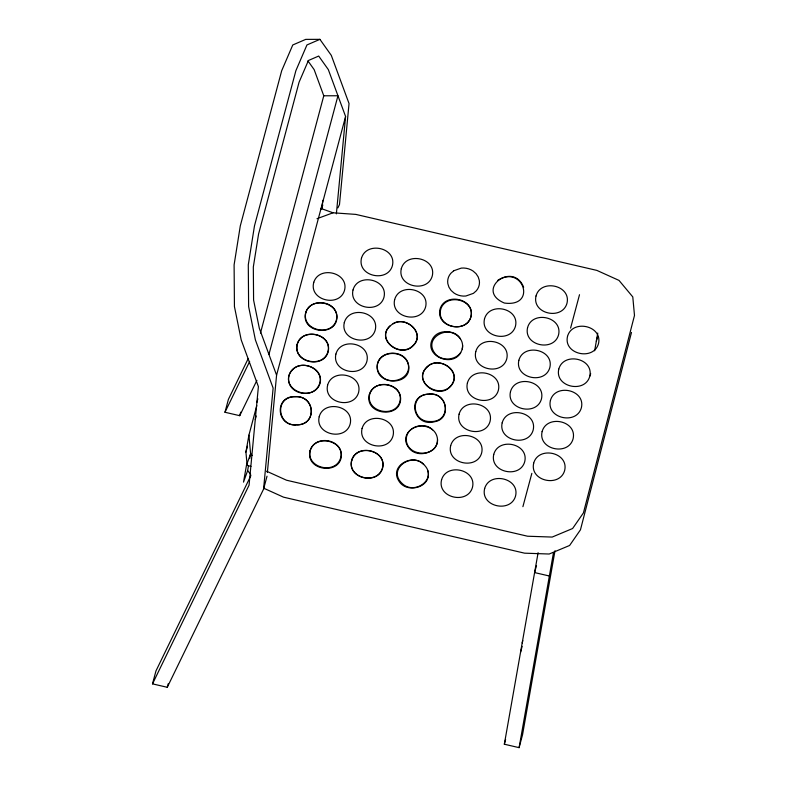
<?xml version="1.0" encoding="UTF-8"?>
<svg xmlns="http://www.w3.org/2000/svg" width="787" height="787" viewBox="0 0 787 787"><rect width="100%" height="100%" fill="white"/><g stroke="black" fill="none" stroke-linecap="round" stroke-linejoin="round"><path stroke-width="1.18" d="M250.905 475.555L155.964 670.927L152.511 683.864L167.267 687.297L263.566 489.13L273.128 388.089L255.391 339.905L248.623 306.566L248.289 264.825L254.476 225.879L295.882 70.673L306.94 44.957L319.906 39.35L331.297 55.365L349.035 103.55L339.482 204.59L337.879 207.876M267.364 472.544L276.581 375.163L345.591 116.486L328.327 69.6L318.696 56.054L308.415 60.501L299.06 82.251L258.569 234.044L253.325 266.98L253.591 300.073L259.317 328.268L276.581 375.163M321.981 208.762L322.778 200.351M336.374 213.877L345.591 116.486M462.235 349.005C465.894 332.901 440.612 325.12 432.712 338.656C423.239 355.409 451.935 368.129 460.769 352.645M437.523 439.638C437.592 457.896 406.928 457.395 406.269 439.658C406.19 423.209 432.23 421.34 436.864 436.067C441.969 452.397 416.244 460.316 408.119 446.8C398.074 432.033 421.625 418.359 432.614 429.879M247.088 464.861L245.918 452.102L248.908 435.152L256.798 405.571M248.908 435.152L250.61 453.715L246.498 465.186L243.508 482.136L247.62 470.665L248.476 465.815M249.754 458.555L250.61 453.715L252.135 455.545M554.992 550.752L522.548 734.714L519.095 747.65L504.339 744.217L538.111 552.681M519.095 747.65L553.497 552.592M590.22 375.842L590.644 373.451M594.638 350.786L597.766 333.049M631.499 332.419L580.452 529.828L569.621 545.47L549.178 554.018L524.585 553.172L283.527 497.168L263.596 488.156M256.887 380.387L239.73 415.684L224.974 412.26L228.417 399.324L248.269 358.488M260.467 333.098L323.772 95.788L314.151 69.62L307.953 60.914M167.267 687.297L168.211 683.765M239.73 415.684L240.674 412.162M268.947 354.435L337.957 95.758L323.772 95.788M256.906 402.344L257.841 398.812M245.918 452.102L247.502 446.19M255.273 419.52L256.218 415.989M263.566 489.13L267.019 476.194M531.845 473.351L522.902 506.671M570.595 328.081L579.507 294.712M536.488 565.519L534.609 572.582L549.365 576.005M596.32 341.243L597.579 336.541M522.194 642.969L522.824 640.618M520.561 652.226L522.135 646.353M504.339 744.217L505.598 739.514M320.683 209.47L322.827 205.053M224.974 412.26L249.646 361.479M152.511 683.864L249.066 485.176L258.392 386.614L241.206 339.925L234.437 306.586L234.103 264.855L240.291 225.908L281.697 70.702L292.764 44.977L305.72 39.38L319.906 39.35M427.125 366.89C411.985 380.387 437.454 400.229 449.967 386.958C464.212 373.353 439.559 354.337 427.125 366.89C411.227 382.826 441.733 400.878 452.23 383.918C460.995 369.3 438.359 356.137 427.371 366.722M389.988 325.916C375.232 339.581 400.603 359 413.018 345.857C426.81 332.862 404.154 314.023 391.414 324.923C374.13 337.928 399.511 358.911 412.87 345.7C425.983 333.727 406.328 315.253 393.087 323.782M497.522 280.516C523.07 263.852 537.551 307.569 504.369 303.044C474.227 290.305 512.888 260.31 523.65 287.245M316.994 218.697L333.049 212.795L355.822 214.398L596.88 270.403L619.025 280.418L632.787 296.915L634.489 315.469L583.433 512.878L572.611 528.52L552.169 537.068L527.575 536.222L286.517 480.218L266.586 471.206M429.554 394.12C405.561 394.169 413.195 427.833 434.67 421.724C452.427 418.645 446.485 391.956 429.574 394.12C449.505 393.008 451.226 422.383 430.469 421.527C411.473 422.314 409.407 394.002 429.259 394.149M296.473 424.872C316.984 425.423 315.735 395.694 295.41 396.569C274.397 395.763 275.814 425.787 296.079 424.901C277.457 426.259 273.866 396.363 295.45 396.776C315.085 395.595 317.397 424.832 296.965 424.813M246.498 465.186L250.964 466.445M320.988 208.476L333.049 212.795M423.701 464.438C411.227 451.856 387.125 469.377 402.039 483.356C414.513 495.938 438.615 478.417 423.701 464.438C412.968 452.741 389.142 465.855 398.763 480.837C406.613 494.462 432.594 487.232 427.774 470.626M460.306 338.705C451.492 323.772 423.573 336.246 434.188 352.379C441.359 363.683 462.845 359.905 462.628 345.493M247.62 470.665L250.679 474.325M440.543 309.98C436.775 327.726 466.74 333.737 471.049 316.492C475.014 298.43 444.724 291.957 439.963 309.36C435.713 327.471 466.229 334.052 470.96 316.561C475.004 298.794 444.803 292.725 440.543 309.98M288.534 379.619C289.36 395.92 316.079 398.724 320.171 382.866C323.644 366.653 298.44 358.606 290.354 372.251C280.88 389.004 309.576 401.724 318.41 386.24C327.126 371.149 303.408 358.183 292.646 369.693A19.547 15.425 10 0 0 288.534 379.619M297.181 344.539C292.941 362.61 323.447 369.182 328.179 351.74C332.409 333.816 302.356 326.802 297.27 344.067C292.705 362 322.965 368.936 327.953 351.7C332.537 333.609 301.815 327.126 297.181 344.539M305.563 313.128C300.86 333.295 337.043 337.407 336.964 316.689C336.383 300.191 309.803 297.348 305.563 313.128M319.178 416.766C314.938 434.837 345.444 441.409 350.176 423.967C354.416 405.885 323.91 399.324 319.178 416.766M327.608 385.187C323.359 403.269 353.875 409.83 358.597 392.388C362.846 374.317 332.33 367.745 327.608 385.187M335.901 354.081C331.661 372.153 362.168 378.724 366.899 361.282C371.139 343.201 340.633 336.639 335.901 354.081M344.283 322.67C340.033 340.751 370.549 347.313 375.271 329.871C379.521 311.8 349.005 305.228 344.283 322.67M353.009 289.98C348.759 308.061 379.275 314.623 383.997 297.181C388.247 279.11 357.731 272.538 353.009 289.98M361.44 258.362C357.2 276.434 387.706 282.995 392.428 265.553C396.678 247.482 366.171 240.92 361.44 258.362M369.241 394.867C364.538 415.024 400.721 419.146 400.642 398.429C400.022 382.58 374.582 378.94 369.762 394.071C365.06 411.67 394.759 418.743 399.845 401.862C404.548 383.83 373.766 377.553 369.241 394.867M377.544 363.751C372.841 386.535 414.277 386.988 408.266 363.683C403.839 348.336 377.022 350.117 377.189 366.831A17.029 13.438 10 0 0 381.665 376.294C391.07 386.161 412.093 378.291 408.099 363.702C403.918 350.205 381.449 349.881 377.544 363.751M394.641 299.66C390.391 317.732 420.907 324.303 425.629 306.861C429.879 288.78 399.363 282.218 394.641 299.66M401.291 268.721C397.051 286.793 427.557 293.354 432.279 275.912C436.529 257.841 406.023 251.269 401.291 268.721M450.666 445.727C446.416 463.799 476.932 470.37 481.654 452.928C485.904 434.847 455.388 428.285 450.666 445.727M459.087 414.149C454.847 432.23 485.353 438.792 490.075 421.35C494.325 403.278 463.818 396.707 459.087 414.149M467.389 383.043C463.14 401.114 493.656 407.686 498.378 390.244C502.627 372.162 472.111 365.601 467.389 383.043M475.771 351.641C471.521 369.713 502.037 376.275 506.759 358.833C511.009 340.761 480.493 334.2 475.771 351.641M484.487 318.951C480.247 337.023 510.753 343.585 515.475 326.143C519.725 308.071 489.209 301.5 484.487 318.951M493.754 454.394C489.504 472.466 520.02 479.037 524.742 461.595C528.992 443.514 498.476 436.952 493.754 454.394M502.175 422.826C497.935 440.897 528.441 447.459 533.173 430.017C537.413 411.945 506.907 405.374 502.175 422.826M510.478 391.71C506.228 409.791 536.744 416.353 541.466 398.911C545.716 380.829 515.2 374.268 510.478 391.71M518.859 360.308C514.609 378.38 545.125 384.951 549.847 367.499C554.097 349.428 523.581 342.866 518.859 360.308M527.575 327.618C523.335 345.69 553.841 352.251 558.563 334.809C562.813 316.738 532.307 310.176 527.575 327.618M536.016 295.991C531.766 314.062 562.282 320.634 567.004 303.192C571.254 285.11 540.738 278.549 536.016 295.991M533.684 463.189C529.435 481.27 559.951 487.832 564.673 470.39C568.922 452.318 538.406 445.747 533.684 463.189M542.105 431.62C537.855 449.692 568.371 456.263 573.093 438.821C577.343 420.74 546.827 414.178 542.105 431.62M550.408 400.504C546.158 418.586 576.674 425.147 581.396 407.705C585.646 389.634 555.13 383.062 550.408 400.504M558.78 369.103C554.54 387.174 585.046 393.746 589.778 376.304C594.018 358.223 563.512 351.661 558.78 369.103M567.506 336.413C563.256 354.484 593.772 361.056 598.494 343.614C602.744 325.533 572.228 318.971 567.506 336.413M362.079 428.472C357.692 446.534 388.178 453.263 393.018 435.87C397.405 417.808 366.929 411.08 362.079 428.472M310.117 450.774C304.903 470.862 340.997 475.653 341.43 454.994C341.184 439.008 315.774 434.827 310.432 449.8C305.071 467.439 334.819 475.279 340.466 458.487C345.857 440.494 315.036 433.568 310.117 450.774M351.75 460.444C347.028 478.466 377.426 485.589 382.551 468.295C387.253 450.361 357.15 442.884 351.72 460.07C346.713 478.024 377.012 485.481 382.374 468.304C387.401 450.262 356.816 443.16 351.75 460.444M441.596 479.736C436.874 497.758 467.271 504.87 472.407 487.586C477.129 469.564 446.731 462.441 441.596 479.736M484.684 488.402C479.962 506.425 510.369 513.547 515.495 496.253C520.217 478.23 489.819 471.108 484.684 488.402M305.868 312.429C301.155 330.255 331.229 337.348 336.334 320.25C340.928 302.611 311.052 295.735 305.868 312.429M313.797 282.267C308.652 300.221 338.941 307.835 344.421 290.688C349.566 272.735 319.276 265.121 313.797 282.267M453.725 270.767L450.823 273.315A19.695 15.543 10 0 0 447.823 283.645L448.944 287.206L451.059 290.413L454.03 293.049A14.402 11.362 10 0 0 465.835 296.02L473.41 293.354L476.312 290.806A19.695 15.543 10 0 0 479.313 280.467L478.191 276.906L476.076 273.699L473.105 271.062A14.402 11.362 10 0 0 461.3 268.101L453.725 270.767"/></g></svg>
